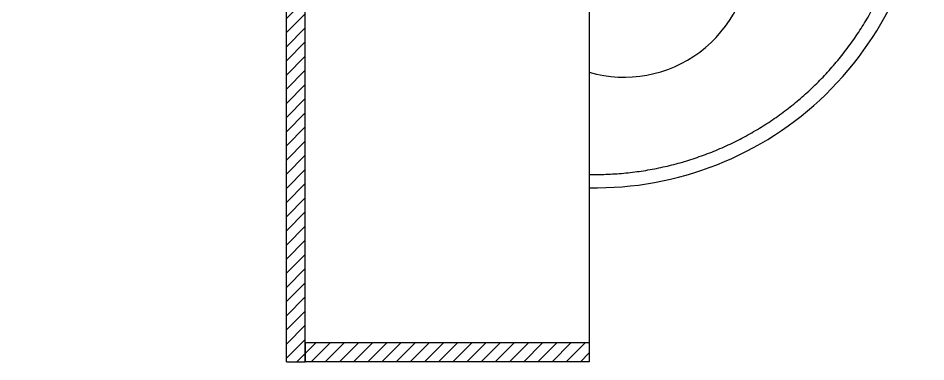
# Model space of a CAD drawing. Header units: millimetres. Extents: x -816 to 2660, y 734 to 4049.
# Drawn here: x 2372.4 to 2660.1, y 1089.3 to 1198.3 of the extents above; entities that cross this region are included whole.
import ezdxf

# ---------------------------------------------------------------- set-up
doc = ezdxf.new("R2010")
doc.units = ezdxf.units.MM
pattern_1 = [(45, (-1e-13, 16.0072), (-2.245064, 2.245064), [])]

msp = doc.modelspace()

# ---------------------------------------------------------------- hatches: boundary and pattern name
at = {"linetype": 'Continuous', "lineweight": 18}
h = msp.add_hatch(dxfattribs=at)
h.set_pattern_fill('ANSI31', style=0)
h.set_pattern_definition(pattern_1)
h.paths.add_polyline_path([(2457.42, 1089.33), (2463.42, 1089.33), (2463.42, 1373.33), (2457.42, 1373.33), (2457.42, 1275.33), (2372.42, 1275.33), (2372.42, 1270.33), (2457.42, 1270.33)], flags=0)
h = msp.add_hatch(dxfattribs=at)
h.set_pattern_fill('ANSI31', style=0)
h.set_pattern_definition(pattern_1)
h.paths.add_polyline_path([(2553.42, 1089.33), (2553.42, 1095.33), (2463.42, 1095.33), (2463.42, 1089.33)], flags=0)

# ---------------------------------------------------------------- linework, layer by layer
at = {"color": 7, "linetype": 'Continuous', "lineweight": 25}
for p, q in [((2553.42, 1397.83), (2553.42, 1095.33)), ((2463.42, 1089.33), (2463.42, 1373.33)), ((2457.42, 1089.33), (2457.42, 1270.33)), ((2553.42, 1095.33), (2463.42, 1095.33)), ((2463.42, 1095.33), (2463.42, 1089.33)), ((2553.42, 1095.33), (2553.42, 1089.33)), ((2457.42, 1089.33), (2463.42, 1089.33)), ((2553.42, 1089.33), (2463.42, 1089.33))]:
    msp.add_line(p, q, dxfattribs=at)
for centre, radius, start, end in [((2555.36, 1249.22), 104.7, 268.9359, 359.4647), ((2564.47, 1219.54), 39.95, 253.9436, 359.7506)]:
    msp.add_arc(centre, radius, start, end, dxfattribs=at)
for points, knots in [([(2554.46, 1148.75), (2555.64, 1148.75), (2558.69, 1148.77), (2563.61, 1149.06), (2569.2, 1149.69), (2574.75, 1150.64), (2580.23, 1151.89), (2585.63, 1153.46), (2590.94, 1155.32), (2596.14, 1157.47), (2601.2, 1159.91), (2606.12, 1162.64), (2610.87, 1165.63), (2615.45, 1168.88), (2619.84, 1172.39), (2624.03, 1176.14), (2627.99, 1180.11), (2631.73, 1184.3), (2635.22, 1188.69), (2638.46, 1193.27), (2641.43, 1198.02), (2644.14, 1202.94), (2646.56, 1207.99), (2648.69, 1213.17), (2650.52, 1218.47), (2652.06, 1223.86), (2653.27, 1229.32), (2654.13, 1234.29), (2654.44, 1237.44), (2654.57, 1238.73)], [0, 0, 0, 0, 0.023839, 0.061851, 0.099868, 0.137884, 0.1759, 0.213914, 0.251927, 0.289938, 0.327946, 0.365952, 0.403955, 0.441954, 0.47995, 0.517941, 0.555929, 0.593913, 0.631891, 0.669866, 0.707837, 0.745803, 0.783767, 0.821724, 0.859681, 0.897632, 0.935581, 0.973528, 1, 1, 1, 1]), ([(2553.42, 1148.76), (2553.45, 1148.76), (2553.8, 1148.75), (2554.14, 1148.75), (2554.46, 1148.75)], [0, 0, 0, 0, 0.080547, 1, 1, 1, 1])]:
    msp.add_open_spline(points, degree=3, knots=knots, dxfattribs=at)

doc.saveas('drawing.dxf')
